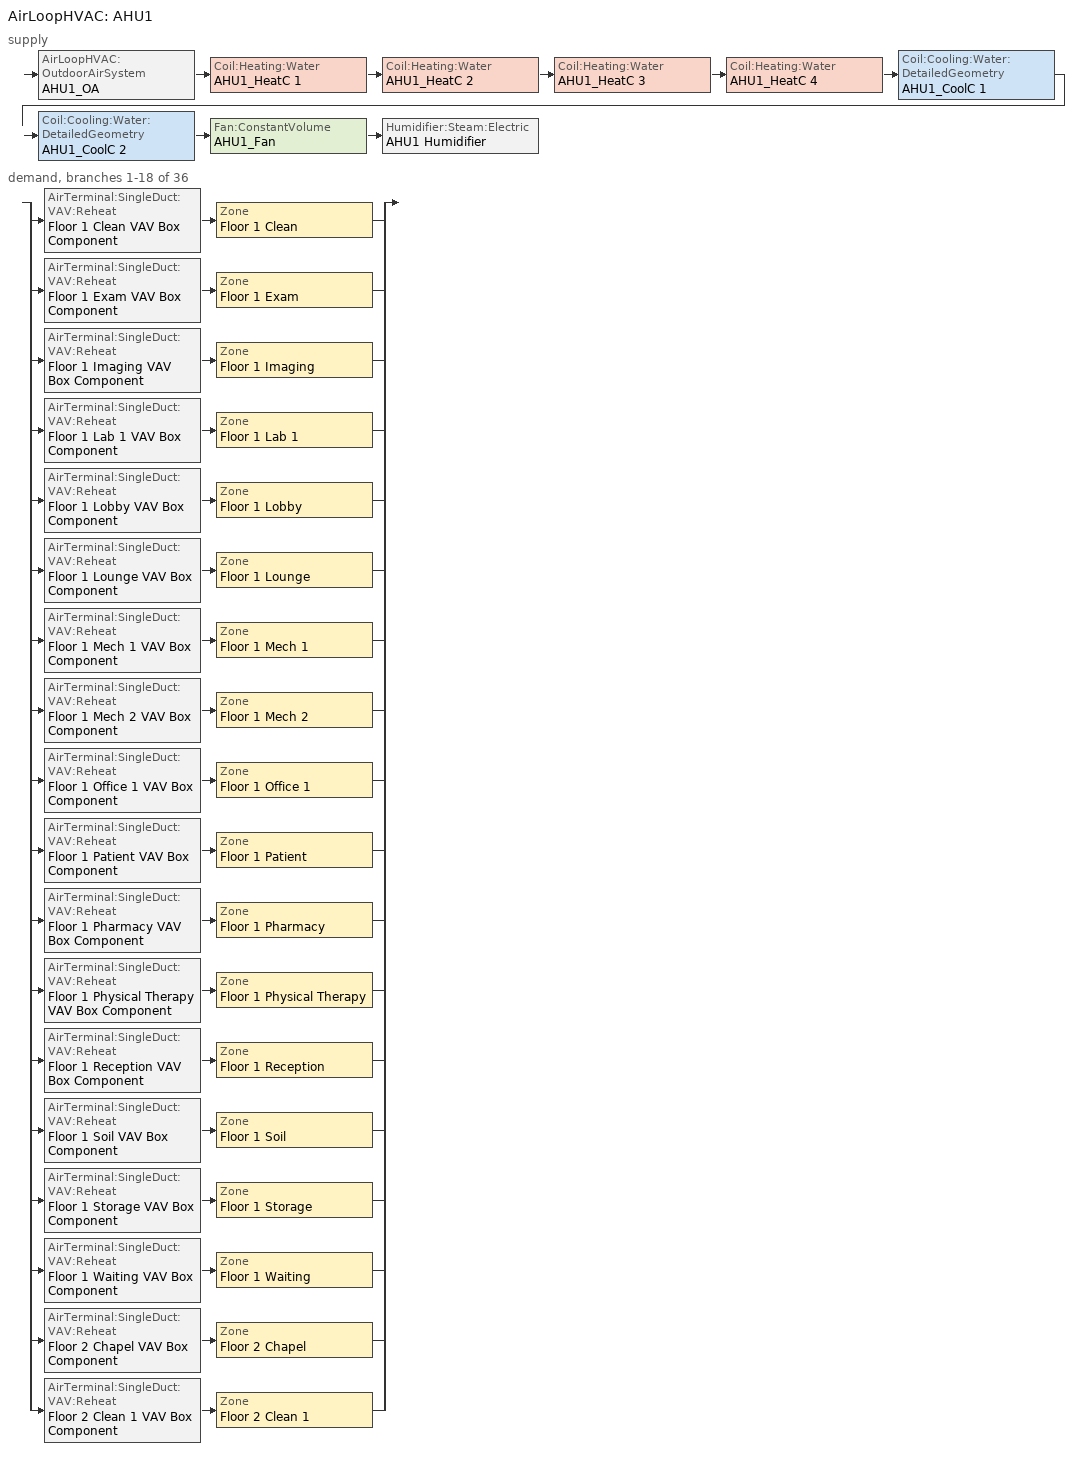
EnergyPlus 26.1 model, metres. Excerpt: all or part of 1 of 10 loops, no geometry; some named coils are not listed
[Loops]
AirLoopHVAC 'AHU1'
 supply: AirLoopHVAC:OutdoorAirSystem 'AHU1_OA' > Coil:Heating:Water 'AHU1_HeatC 1' > Coil:Heating:Water 'AHU1_HeatC 2' > Coil:Heating:Water 'AHU1_HeatC 3' > Coil:Heating:Water 'AHU1_HeatC 4' > Coil:Cooling:Water:DetailedGeometry 'AHU1_CoolC 1' > Coil:Cooling:Water:DetailedGeometry 'AHU1_CoolC 2' > Fan:ConstantVolume 'AHU1_Fan' > Humidifier:Steam:Electric 'AHU1 Humidifier'
 demand, branches 1-18 of 36: split
  | AirTerminal:SingleDuct:VAV:Reheat 'Floor 1 Clean VAV Box Component' > Zone 'Floor 1 Clean'
  | AirTerminal:SingleDuct:VAV:Reheat 'Floor 1 Exam VAV Box Component' > Zone 'Floor 1 Exam'
  | AirTerminal:SingleDuct:VAV:Reheat 'Floor 1 Imaging VAV Box Component' > Zone 'Floor 1 Imaging'
  | AirTerminal:SingleDuct:VAV:Reheat 'Floor 1 Lab 1 VAV Box Component' > Zone 'Floor 1 Lab 1'
  | AirTerminal:SingleDuct:VAV:Reheat 'Floor 1 Lobby VAV Box Component' > Zone 'Floor 1 Lobby'
  | AirTerminal:SingleDuct:VAV:Reheat 'Floor 1 Lounge VAV Box Component' > Zone 'Floor 1 Lounge'
  | AirTerminal:SingleDuct:VAV:Reheat 'Floor 1 Mech 1 VAV Box Component' > Zone 'Floor 1 Mech 1'
  | AirTerminal:SingleDuct:VAV:Reheat 'Floor 1 Mech 2 VAV Box Component' > Zone 'Floor 1 Mech 2'
  | AirTerminal:SingleDuct:VAV:Reheat 'Floor 1 Office 1 VAV Box Component' > Zone 'Floor 1 Office 1'
  | AirTerminal:SingleDuct:VAV:Reheat 'Floor 1 Patient VAV Box Component' > Zone 'Floor 1 Patient'
  | AirTerminal:SingleDuct:VAV:Reheat 'Floor 1 Pharmacy VAV Box Component' > Zone 'Floor 1 Pharmacy'
  | AirTerminal:SingleDuct:VAV:Reheat 'Floor 1 Physical Therapy VAV Box Component' > Zone 'Floor 1 Physical Therapy'
  | AirTerminal:SingleDuct:VAV:Reheat 'Floor 1 Reception VAV Box Component' > Zone 'Floor 1 Reception'
  | AirTerminal:SingleDuct:VAV:Reheat 'Floor 1 Soil VAV Box Component' > Zone 'Floor 1 Soil'
  | AirTerminal:SingleDuct:VAV:Reheat 'Floor 1 Storage VAV Box Component' > Zone 'Floor 1 Storage'
  | AirTerminal:SingleDuct:VAV:Reheat 'Floor 1 Waiting VAV Box Component' > Zone 'Floor 1 Waiting'
  | AirTerminal:SingleDuct:VAV:Reheat 'Floor 2 Chapel VAV Box Component' > Zone 'Floor 2 Chapel'
  | AirTerminal:SingleDuct:VAV:Reheat 'Floor 2 Clean 1 VAV Box Component' > Zone 'Floor 2 Clean 1'
[AirLoopHVAC]
AHU1: Design supply air flow rate=Autosize
[AirTerminal:SingleDuct:VAV:Reheat] Availability schedule=ALWAYS_ON; Constant minimum air flow fraction=1; Convergence tolerance=0.001; Damper heating action=ReverseWithLimits; Maximum air flow rate=Autosize; Maximum flow fraction during reheat=Autosize; Maximum flow per zone floor area during reheat=Autosize; Maximum hot water or steam flow rate=Autosize; Minimum hot water or steam flow rate=0; Zone minimum air flow input method=Constant
Name | Design specification outdoor air object | Reheat coil
Floor 1 Clean VAV Box Component | Floor 1 Clean VAV Box OA Design Spec | Floor 1 Clean VAV Box Reheat Coil
Floor 1 Exam VAV Box Component | Floor 1 Exam VAV Box OA Design Spec | Floor 1 Exam VAV Box Reheat Coil
Floor 1 Imaging VAV Box Component | Floor 1 Imaging VAV Box OA Design Spec | Floor 1 Imaging VAV Box Reheat Coil
Floor 1 Lab 1 VAV Box Component | Floor 1 Lab 1 VAV Box OA Design Spec | Floor 1 Lab 1 VAV Box Reheat Coil
Floor 1 Lobby VAV Box Component | Floor 1 Lobby VAV Box OA Design Spec | Floor 1 Lobby VAV Box Reheat Coil
Floor 1 Lounge VAV Box Component | Floor 1 Lounge VAV Box OA Design Spec | Floor 1 Lounge VAV Box Reheat Coil
Floor 1 Mech 1 VAV Box Component | Floor 1 Mech 1 VAV Box OA Design Spec | Floor 1 Mech 1 VAV Box Reheat Coil
Floor 1 Mech 2 VAV Box Component | Floor 1 Mech 2 VAV Box OA Design Spec | Floor 1 Mech 2 VAV Box Reheat Coil
Floor 1 Office 1 VAV Box Component | Floor 1 Office 1 VAV Box OA Design Spec | Floor 1 Office 1 VAV Box Reheat Coil
Floor 1 Patient VAV Box Component | Floor 1 Patient VAV Box OA Design Spec | Floor 1 Patient VAV Box Reheat Coil
Floor 1 Pharmacy VAV Box Component | Floor 1 Pharmacy VAV Box OA Design Spec | Floor 1 Pharmacy VAV Box Reheat Coil
Floor 1 Physical Therapy VAV Box Component | Floor 1 Physical Therapy VAV Box OA Design Spec | Floor 1 Physical Therapy VAV Box Reheat Coil
Floor 1 Reception VAV Box Component | Floor 1 Reception VAV Box OA Design Spec | Floor 1 Reception VAV Box Reheat Coil
Floor 1 Soil VAV Box Component | Floor 1 Soil VAV Box OA Design Spec | Floor 1 Soil VAV Box Reheat Coil
Floor 1 Storage VAV Box Component | Floor 1 Storage VAV Box OA Design Spec | Floor 1 Storage VAV Box Reheat Coil
Floor 1 Waiting VAV Box Component | Floor 1 Waiting VAV Box OA Design Spec | Floor 1 Waiting VAV Box Reheat Coil
Floor 2 Chapel VAV Box Component | Floor 2 Chapel VAV Box OA Design Spec | Floor 2 Chapel VAV Box Reheat Coil
Floor 2 Clean 1 VAV Box Component | Floor 2 Clean 1 VAV Box OA Design Spec | Floor 2 Clean 1 VAV Box Reheat Coil
[Coil:Cooling:Water:DetailedGeometry] Availability schedule=ALWAYS_ON; Coil depth=Autosize; Fin diameter=Autosize; Fin spacing=0.0018; Fin surface area=Autosize; Fin thermal conductivity=204; Fin thickness=0.0015; Maximum water flow rate=Autosize; Minimum airflow area=Autosize; Number of tube rows=6; Number of tubes per row=Autosize; Total tube inside area=Autosize; Tube depth spacing=0.026; Tube inside diameter=0.01445; Tube outside diameter=0.0159; Tube outside surface area=Autosize; Tube thermal conductivity=386
AHU1_CoolC 1; AHU1_CoolC 2
[Coil:Heating:Water] Availability schedule=ALWAYS_ON; Maximum water flow rate=Autosize; Performance input method=UFactorTimesAreaAndDesignWaterFlowRate; Rated capacity=Autosize; Rated inlet air temperature=16.6; Rated inlet water temperature=82.2; Rated outlet air temperature=32.2; Rated outlet water temperature=71.1; U factor times area value=Autosize
AHU1_HeatC 1; AHU1_HeatC 2; AHU1_HeatC 3; AHU1_HeatC 4
[ComponentCost:LineItem]
Name | Cost per each | Item | Line item type | Quantity | Cost per unit of output capacity
ElectricEquipment:Floor 1 Clean:ElecPlug | 1 | Floor 1 Clean | General | 0.9601
ElectricEquipment:Floor 1 Exam:ElecPlug | 1 | Floor 1 Exam | General | 2.639
ElectricEquipment:Floor 1 Imaging:ElecPlug | 1 | Floor 1 Imaging | General | 1.5194
ElectricEquipment:Floor 1 Imaging:ElecProcess | 1 | Floor 1 Imaging | General | 12.1598
ElectricEquipment:Floor 1 Lab 1:ElecPlug | 1 | Floor 1 Lab 1 | General | 1.9993
ElectricEquipment:Floor 1 Lab 1:ElecProcess | 1 | Floor 1 Lab 1 | General | 5.9997
ElectricEquipment:Floor 1 Lobby:ElecPlug | 1 | Floor 1 Lobby | General | 0.3763
ElectricEquipment:Floor 1 Lounge:ElecPlug | 1 | Floor 1 Lounge | General | 0.1284
ElectricEquipment:Floor 1 Mech 1:ElecPlug | 1 | Floor 1 Mech 1 | General | 0.8127
ElectricEquipment:Floor 1 Mech 2:ElecPlug | 1 | Floor 1 Mech 2 | General | 1.0836
ElectricEquipment:Floor 1 Office 1:ElecPlug | 1 | Floor 1 Office 1 | General | 3.6887
ElectricEquipment:Floor 1 Patient:ElecPlug | 1 | Floor 1 Patient | General | 1.7993
ElectricEquipment:Floor 1 Pharmacy:ElecPlug | 1 | Floor 1 Pharmacy | General | 5.9978
ElectricEquipment:Floor 1 Physical Therapy:ElecPlug | 1 | Floor 1 Physical Therapy | General | 4.9182
ElectricEquipment:Floor 1 Reception:ElecPlug | 1 | Floor 1 Reception | General | 0.0562
ElectricEquipment:Floor 1 Storage:ElecPlug | 1 | Floor 1 Storage | General | 5.398
ElectricEquipment:Floor 1 Waiting:ElecPlug | 1 | Floor 1 Waiting | General | 0.1525
ElectricEquipment:Floor 2 Chapel:ElecPlug | 1 | Floor 2 Chapel | General | 1.0196
ElectricEquipment:Floor 2 Clean 1:ElecPlug | 1 | Floor 2 Clean 1 | General | 0.9661
Infiltration:Floor 1 Exam | 1 | Floor 1 Exam | General | 0
Infiltration:Floor 1 Lobby | 1 | Floor 1 Lobby | General | 0
Infiltration:Floor 1 Mech 1 | 1 | Floor 1 Mech 1 | General | 0
Infiltration:Floor 1 Mech 2 | 1 | Floor 1 Mech 2 | General | 0
Infiltration:Floor 1 Office 1 | 1 | Floor 1 Office 1 | General | 0
Infiltration:Floor 1 Patient | 1 | Floor 1 Patient | General | 0
Infiltration:Floor 1 Reception | 1 | Floor 1 Reception | General | 0
Infiltration:Floor 2 Chapel | 1 | Floor 2 Chapel | General | 0
LIGHTING EQUIP:Floor 1 Clean |  | Floor 1 Clean | Lights |  | 1
LIGHTING EQUIP:Floor 1 Exam |  | Floor 1 Exam | Lights |  | 1
LIGHTING EQUIP:Floor 1 Imaging |  | Floor 1 Imaging | Lights |  | 1
LIGHTING EQUIP:Floor 1 Lab 1 |  | Floor 1 Lab 1 | Lights |  | 1
LIGHTING EQUIP:Floor 1 Lobby |  | Floor 1 Lobby | Lights |  | 1
LIGHTING EQUIP:Floor 1 Lounge |  | Floor 1 Lounge | Lights |  | 1
LIGHTING EQUIP:Floor 1 Mech 1 |  | Floor 1 Mech 1 | Lights |  | 1
LIGHTING EQUIP:Floor 1 Mech 2 |  | Floor 1 Mech 2 | Lights |  | 1
LIGHTING EQUIP:Floor 1 Office 1 |  | Floor 1 Office 1 | Lights |  | 1
LIGHTING EQUIP:Floor 1 Patient |  | Floor 1 Patient | Lights |  | 1
LIGHTING EQUIP:Floor 1 Pharmacy |  | Floor 1 Pharmacy | Lights |  | 1
LIGHTING EQUIP:Floor 1 Physical Therapy |  | Floor 1 Physical Therapy | Lights |  | 1
LIGHTING EQUIP:Floor 1 Reception |  | Floor 1 Reception | Lights |  | 1
LIGHTING EQUIP:Floor 1 Soil |  | Floor 1 Soil | Lights |  | 1
LIGHTING EQUIP:Floor 1 Storage |  | Floor 1 Storage | Lights |  | 1
LIGHTING EQUIP:Floor 1 Waiting |  | Floor 1 Waiting | Lights |  | 1
LIGHTING EQUIP:Floor 2 Chapel |  | Floor 2 Chapel | Lights |  | 1
LIGHTING EQUIP:Floor 2 Clean 1 |  | Floor 2 Clean 1 | Lights |  | 1
People:Floor 1 Clean | 1 | Floor 1 Clean | General | 2.3991
People:Floor 1 Exam | 1 | Floor 1 Exam | General | 13.1952
People:Floor 1 Imaging | 1 | Floor 1 Imaging | General | 7.5972
People:Floor 1 Lab 1 | 1 | Floor 1 Lab 1 | General | 9.9964
People:Floor 1 Lobby | 1 | Floor 1 Lobby | General | 112.494
People:Floor 1 Lounge | 1 | Floor 1 Lounge | General | 6.3977
People:Floor 1 Office 1 | 1 | Floor 1 Office 1 | General | 36.8866
People:Floor 1 Patient | 1 | Floor 1 Patient | General | 8.9967
People:Floor 1 Pharmacy | 1 | Floor 1 Pharmacy | General | 59.9782
People:Floor 1 Physical Therapy | 1 | Floor 1 Physical Therapy | General | 49.1821
People:Floor 1 Reception | 1 | Floor 1 Reception | General | 16.7991
People:Floor 1 Soil | 1 | Floor 1 Soil | General | 2.3991
People:Floor 1 Waiting | 1 | Floor 1 Waiting | General | 45.5976
People:Floor 2 Chapel | 1 | Floor 2 Chapel | General | 10.1963
People:Floor 2 Clean 1 | 1 | Floor 2 Clean 1 | General | 2.4141
[Controller:OutdoorAir]
AHU1_OA_Controller: Economizer control action type=ModulateFlow; Economizer control type=DifferentialEnthalpy; Economizer maximum limit dry bulb temperature=28; Economizer maximum limit enthalpy=64000; Economizer minimum limit dry bulb temperature=-100; Heat recovery bypass control type=BypassWhenOAFlowGreaterThanMinimum; High humidity control=No; Lockout type=NoLockout; Maximum outdoor air flow rate=Autosize; Minimum fraction of outdoor air schedule=AHU1_OAMinOAFracSchedule; Minimum limit type=FixedMinimum; Minimum outdoor air flow rate=Autosize; Minimum outdoor air schedule=MinOA_MotorizedDamper_Sched
[Controller:WaterCoil] Actuator variable=Flow; Maximum actuated flow=Autosize; Minimum actuated flow=0
Name | Action | Control variable | Controller convergence tolerance
AHU1_CoolC 1_Controller; AHU1_CoolC 2_Controller | Reverse | TemperatureAndHumidityRatio
AHU1_HeatC 1_Controller; AHU1_HeatC 2_Controller; AHU1_HeatC 3_Controller; AHU1_HeatC 4_Controller | Normal | Temperature | 0.0001
[DesignSpecification:OutdoorAir] Outdoor air flow per person=0; Outdoor air flow per zone floor area=0; Outdoor air method=Flow/Zone
Name | Outdoor air flow air changes per hour | Outdoor air flow per zone
Floor 1 Clean VAV Box OA Design Spec | 0 | 0.0193
Floor 1 Exam VAV Box OA Design Spec | 0 | 0.1059
Floor 1 Imaging VAV Box OA Design Spec | 0 | 0.061
Floor 1 Lab 1 VAV Box OA Design Spec | 0 | 0.0803
Floor 1 Lobby VAV Box OA Design Spec | 0 | 0.3717
Floor 1 Lounge VAV Box OA Design Spec | 0 | 0.0514
Floor 1 Mech 1 VAV Box OA Design Spec | 0 | 0.459
Floor 1 Mech 2 VAV Box OA Design Spec | 0 | 0.612
Floor 1 Office 1 VAV Box OA Design Spec | 0 | 0.2962
Floor 1 Patient VAV Box OA Design Spec | 0 | 0.2832
Floor 1 Pharmacy VAV Box OA Design Spec | 0 | 0.651
Floor 1 Physical Therapy VAV Box OA Design Spec | 0 | 0.6036
Floor 1 Reception VAV Box OA Design Spec | 0 | 0.0555
Floor 1 Soil VAV Box OA Design Spec | 0 | 0.3776
Floor 1 Storage VAV Box OA Design Spec | 0 | 0.306
Floor 1 Waiting VAV Box OA Design Spec | 0 | 0.1507
Floor 2 Chapel VAV Box OA Design Spec | 0 | 0.0819
Floor 2 Clean 1 VAV Box OA Design Spec | 0 | 0.0194
SZ DSOA Floor 1 Clean |  | 0.0192629
SZ DSOA Floor 1 Exam |  | 0.105946
SZ DSOA Floor 1 Imaging |  | 0.0609993
SZ DSOA Floor 1 Lab 1 |  | 0.0802623
SZ DSOA Floor 1 Lobby |  | 0.371744
SZ DSOA Floor 1 Lounge |  | 0.0513679
SZ DSOA Floor 1 Mech 1 |  | 0.459034
SZ DSOA Floor 1 Mech 2 |  | 0.612045
SZ DSOA Floor 1 Office 1 |  | 0.296168
SZ DSOA Floor 1 Patient |  | 0.283168
SZ DSOA Floor 1 Pharmacy |  | 0.651029
SZ DSOA Floor 1 Physical Therapy |  | 0.60364
SZ DSOA Floor 1 Reception |  | 0.0555137
SZ DSOA Floor 1 Soil |  | 0.377558
SZ DSOA Floor 1 Storage |  | 0.306023
SZ DSOA Floor 1 Waiting |  | 0.15068
SZ DSOA Floor 2 Chapel |  | 0.0818675
SZ DSOA Floor 2 Clean 1 |  | 0.0193833
[EnergyManagementSystem:Program]
AHU_Heat_Energy_Program: SET AHU_1_Heat = AHU_1_Heat + AHU_1_HCoil1_Energy + AHU_1_HCoil2_Energy; SET AHU_2_Heat = AHU_2_Heat + AHU_2_HCoil1_Energy + AHU_2_HCoil2_Energy; SET AHU_3_Heat = AHU_3_Heat + AHU_3_HCoil1_Energy + AHU_3_HCoil2_Energy; SET AHU_4_Heat = AHU_4_Heat + AHU_4_HCoil1_Energy + AHU_4_HCoil2_Energy; SET AHU_5_Heat = AHU_5_Heat + AHU_5_HCoil1_Energy + AHU_5_HCoil2_Energy; SET AHU_6_Heat = AHU_6_Heat + AHU_6_HCoil1_Energy + AHU_6_HCoil2_Energy
Flr46_Clean_Coil_Reheat_Energy_Program: IF (AHU_5_CCoil_Energy > 0 && AHU_5_HCoil1_Energy > 0); SET AHU_5_Problem = AHU_5_Problem + 1; ELSEIF (Flr46_Clean_Load <= 0); SET Flr46_Clean_RE = Flr46_Clean_RE + Flr46_Clean_Coil_Energy; ELSEIF (AHU_5_HCoil1_Energy > 0 && AHU_5_CCoil_Energy == 0); SET Flr46_Clean_Heat = Flr46_Clean_Heat + Flr46_Clean_Coil_Energy; ELSEIF (AHU_5_CCoil_Energy > 0 && AHU_5_HCoil1_Energy == 0); SET Flr46_Clean_DT1 = Flr46_Clean_Coil_Outlet_Air_Temp - Flr46_Clean_Coil_Inlet_Air_Temp; SET Flr46_Clean_DT2 = @Max (AHU_5_CoolC_Inlet_Node_Temp - AHU_5_Fan_Out) 0; IF Flr46_Clean_DT1 > 0.0; SET Flr46_Clean_Ratio = @Min (Flr46_Clean_DT2 / Flr46_Clean_DT1) 1; ELSE; SET Flr46_Clean_Ratio = 1.0; ENDIF; SET Flr46_Clean_RE = Flr46_Clean_RE + (Flr46_Clean_Ratio * Flr46_Clean_Coil_Energy); SET Flr46_Clean_Heat = Flr46_Clean_Heat + ((1-Flr46_Clean_Ratio) * Flr46_Clean_Coil_Energy); ELSEIF (AHU_5_CCoil_Energy == 0 && AHU_5_HCoil1_Energy == 0); SET AHU_5_Economize = AHU_5_Economize + 1; SET Flr46_Clean_Heat = Flr46_Clean_Heat + Flr46_Clean_Coil_Energy; ENDIF
Flr46_Elev_Coil_Reheat_Energy_Program: IF (AHU_4_CCoil_Energy > 0 && AHU_4_HCoil1_Energy > 0); SET AHU_4_Problem = AHU_4_Problem + 1; ELSEIF (Flr46_Elev_Load <= 0); SET Flr46_Elev_RE = Flr46_Elev_RE + Flr46_Elev_Coil_Energy; ELSEIF (AHU_4_HCoil1_Energy > 0 && AHU_4_CCoil_Energy == 0); SET Flr46_Elev_Heat = Flr46_Elev_Heat + Flr46_Elev_Coil_Energy; ELSEIF (AHU_4_CCoil_Energy > 0 && AHU_4_HCoil1_Energy == 0); SET Flr46_Elev_DT1 = Flr46_Elev_Coil_Outlet_Air_Temp - Flr46_Elev_Coil_Inlet_Air_Temp; SET Flr46_Elev_DT2 = @Max (AHU_4_CoolC_Inlet_Node_Temp - AHU_4_Fan_Out) 0; IF Flr46_Elev_DT1 > 0.0; SET Flr46_Elev_Ratio = @Min (Flr46_Elev_DT2 / Flr46_Elev_DT1) 1; ELSE; SET Flr46_Elev_Ratio = 1.0; ENDIF; SET Flr46_Elev_RE = Flr46_Elev_RE + (Flr46_Elev_Ratio * Flr46_Elev_Coil_Energy); SET Flr46_Elev_Heat = Flr46_Elev_Heat + ((1-Flr46_Elev_Ratio) * Flr46_Elev_Coil_Energy); ELSEIF (AHU_4_CCoil_Energy == 0 && AHU_4_HCoil1_Energy == 0); SET AHU_4_Economize = AHU_4_Economize + 1; SET Flr46_Elev_Heat = Flr46_Elev_Heat + Flr46_Elev_Coil_Energy; ENDIF
Flr46_NS_Coil_Reheat_Energy_Program: IF (AHU_4_CCoil_Energy > 0 && AHU_4_HCoil1_Energy > 0); SET AHU_4_Problem = AHU_4_Problem + 1; ELSEIF (Flr46_NS_Load <= 0); SET Flr46_NS_RE = Flr46_NS_RE + Flr46_NS_Coil_Energy; ELSEIF (AHU_4_HCoil1_Energy > 0 && AHU_4_CCoil_Energy == 0); SET Flr46_NS_Heat = Flr46_NS_Heat + Flr46_NS_Coil_Energy; ELSEIF (AHU_4_CCoil_Energy > 0 && AHU_4_HCoil1_Energy == 0); SET Flr46_NS_DT1 = Flr46_NS_Coil_Outlet_Air_Temp - Flr46_NS_Coil_Inlet_Air_Temp; SET Flr46_NS_DT2 = @Max (AHU_4_CoolC_Inlet_Node_Temp - AHU_4_Fan_Out) 0; IF Flr46_NS_DT1 > 0.0; SET Flr46_NS_Ratio = @Min (Flr46_NS_DT2 / Flr46_NS_DT1) 1; ELSE; SET Flr46_NS_Ratio = 1.0; ENDIF; SET Flr46_NS_RE = Flr46_NS_RE + (Flr46_NS_Ratio * Flr46_NS_Coil_Energy); SET Flr46_NS_Heat = Flr46_NS_Heat + ((1-Flr46_NS_Ratio) * Flr46_NS_Coil_Energy); ELSEIF (AHU_4_CCoil_Energy == 0 && AHU_4_HCoil1_Energy == 0); SET AHU_4_Economize = AHU_4_Economize + 1; SET Flr46_NS_Heat = Flr46_NS_Heat + Flr46_NS_Coil_Energy; ENDIF
Flr46_Off_Coil_Reheat_Energy_Program: IF (AHU_5_CCoil_Energy > 0 && AHU_5_HCoil1_Energy > 0); SET AHU_5_Problem = AHU_5_Problem + 1; ELSEIF (Flr46_Off_Load <= 0); SET Flr46_Off_RE = Flr46_Off_RE + Flr46_Off_Coil_Energy; ELSEIF (AHU_5_HCoil1_Energy > 0 && AHU_5_CCoil_Energy == 0); SET Flr46_Off_Heat = Flr46_Off_Heat + Flr46_Off_Coil_Energy; ELSEIF (AHU_5_CCoil_Energy > 0 && AHU_5_HCoil1_Energy == 0); SET Flr46_Off_DT1 = Flr46_Off_Coil_Outlet_Air_Temp - Flr46_Off_Coil_Inlet_Air_Temp; SET Flr46_Off_DT2 = @Max (AHU_5_CoolC_Inlet_Node_Temp - AHU_5_Fan_Out) 0; IF Flr46_Off_DT1 > 0.0; SET Flr46_Off_Ratio = @Min (Flr46_Off_DT2 / Flr46_Off_DT1) 1; ELSE; SET Flr46_Off_Ratio = 1.0; ENDIF; SET Flr46_Off_RE = Flr46_Off_RE + (Flr46_Off_Ratio * Flr46_Off_Coil_Energy); SET Flr46_Off_Heat = Flr46_Off_Heat + ((1-Flr46_Off_Ratio) * Flr46_Off_Coil_Energy); ELSEIF (AHU_5_CCoil_Energy == 0 && AHU_5_HCoil1_Energy == 0); SET AHU_5_Economize = AHU_5_Economize + 1; SET Flr46_Off_Heat = Flr46_Off_Heat + Flr46_Off_Coil_Energy; ENDIF
Flr46_PatCor1_Coil_Reheat_Energy_Program: IF (AHU_4_CCoil_Energy > 0 && AHU_4_HCoil1_Energy > 0); SET AHU_4_Problem = AHU_4_Problem + 1; ELSEIF (Flr46_PatCor1_Load <= 0); SET Flr46_PatCor1_RE = Flr46_PatCor1_RE + Flr46_PatCor1_Coil_Energy; ELSEIF (AHU_4_HCoil1_Energy > 0 && AHU_4_CCoil_Energy == 0); SET Flr46_PatCor1_Heat = Flr46_PatCor1_Heat + Flr46_PatCor1_Coil_Energy; ELSEIF (AHU_4_CCoil_Energy > 0 && AHU_4_HCoil1_Energy == 0); SET Flr46_PatCor1_DT1 = Flr46_PatCor1_Coil_Outlet_Air_Temp - Flr46_PatCor1_Coil_Inlet_Air_Temp; SET Flr46_PatCor1_DT2 = @Max (AHU_4_CoolC_Inlet_Node_Temp - AHU_4_Fan_Out) 0; IF Flr46_PatCor1_DT1 > 0.0; SET Flr46_PatCor1_Ratio = @Min (Flr46_PatCor1_DT2 / Flr46_PatCor1_DT1) 1; ELSE; SET Flr46_PatCor1_Ratio = 1.0; ENDIF; SET Flr46_PatCor1_RE = Flr46_PatCor1_RE + (Flr46_PatCor1_Ratio * Flr46_PatCor1_Coil_Energy); SET Flr46_PatCor1_Heat = Flr46_PatCor1_Heat + ((1-Flr46_PatCor1_Ratio) * Flr46_PatCor1_Coil_Energy); ELSEIF (AHU_4_CCoil_Energy == 0 && AHU_4_HCoil1_Energy == 0); SET AHU_4_Economize = AHU_4_Economize + 1; SET Flr46_PatCor1_Heat = Flr46_PatCor1_Heat + Flr46_PatCor1_Coil_Energy; ENDIF
Flr46_PatCor2_Coil_Reheat_Energy_Program: IF (AHU_5_CCoil_Energy > 0 && AHU_5_HCoil1_Energy > 0); SET AHU_5_Problem = AHU_5_Problem + 1; ELSEIF (Flr46_PatCor2_Load <= 0); SET Flr46_PatCor2_RE = Flr46_PatCor2_RE + Flr46_PatCor2_Coil_Energy; ELSEIF (AHU_5_HCoil1_Energy > 0 && AHU_5_CCoil_Energy == 0); SET Flr46_PatCor2_Heat = Flr46_PatCor2_Heat + Flr46_PatCor2_Coil_Energy; ELSEIF (AHU_5_CCoil_Energy > 0 && AHU_5_HCoil1_Energy == 0); SET Flr46_PatCor2_DT1 = Flr46_PatCor2_Coil_Outlet_Air_Temp - Flr46_PatCor2_Coil_Inlet_Air_Temp; SET Flr46_PatCor2_DT2 = @Max (AHU_5_CoolC_Inlet_Node_Temp - AHU_5_Fan_Out) 0; IF Flr46_PatCor2_DT1 > 0.0; SET Flr46_PatCor2_Ratio = @Min (Flr46_PatCor2_DT2 / Flr46_PatCor2_DT1) 1; ELSE; SET Flr46_PatCor2_Ratio = 1.0; ENDIF; SET Flr46_PatCor2_RE = Flr46_PatCor2_RE + (Flr46_PatCor2_Ratio * Flr46_PatCor2_Coil_Energy); SET Flr46_PatCor2_Heat = Flr46_PatCor2_Heat + ((1-Flr46_PatCor2_Ratio) * Flr46_PatCor2_Coil_Energy); ELSEIF (AHU_5_CCoil_Energy == 0 && AHU_5_HCoil1_Energy == 0); SET AHU_5_Economize = AHU_5_Economize + 1; SET Flr46_PatCor2_Heat = Flr46_PatCor2_Heat + Flr46_PatCor2_Coil_Energy; ENDIF
Flr46_Pat_1_Coil_Reheat_Energy_Program: IF (AHU_5_CCoil_Energy > 0 && AHU_5_HCoil1_Energy > 0); SET AHU_5_Problem = AHU_5_Problem + 1; ELSEIF (Flr46_Pat_1_Load <= 0); SET Flr46_Pat_1_RE = Flr46_Pat_1_RE + Flr46_Pat_1_Coil_Energy; ELSEIF (AHU_5_HCoil1_Energy > 0 && AHU_5_CCoil_Energy == 0); SET Flr46_Pat_1_Heat = Flr46_Pat_1_Heat + Flr46_Pat_1_Coil_Energy; ELSEIF (AHU_5_CCoil_Energy > 0 && AHU_5_HCoil1_Energy == 0); SET Flr46_Pat_1_DT1 = Flr46_Pat_1_Coil_Outlet_Air_Temp - Flr46_Pat_1_Coil_Inlet_Air_Temp; SET Flr46_Pat_1_DT2 = @Max (AHU_5_CoolC_Inlet_Node_Temp - AHU_5_Fan_Out) 0; IF Flr46_Pat_1_DT1 > 0.0; SET Flr46_Pat_1_Ratio = @Min (Flr46_Pat_1_DT2 / Flr46_Pat_1_DT1) 1; ELSE; SET Flr46_Pat_1_Ratio = 1.0; ENDIF; SET Flr46_Pat_1_RE = Flr46_Pat_1_RE + (Flr46_Pat_1_Ratio * Flr46_Pat_1_Coil_Energy); SET Flr46_Pat_1_Heat = Flr46_Pat_1_Heat + ((1-Flr46_Pat_1_Ratio) * Flr46_Pat_1_Coil_Energy); ELSEIF (AHU_5_CCoil_Energy == 0 && AHU_5_HCoil1_Energy == 0); SET AHU_5_Economize = AHU_5_Economize + 1; SET Flr46_Pat_1_Heat = Flr46_Pat_1_Heat + Flr46_Pat_1_Coil_Energy; ENDIF
Flr46_Pat_2_Coil_Reheat_Energy_Program: IF (AHU_5_CCoil_Energy > 0 && AHU_5_HCoil1_Energy > 0); SET AHU_5_Problem = AHU_5_Problem + 1; ELSEIF (Flr46_Pat_2_Load <= 0); SET Flr46_Pat_2_RE = Flr46_Pat_2_RE + Flr46_Pat_2_Coil_Energy; ELSEIF (AHU_5_HCoil1_Energy > 0 && AHU_5_CCoil_Energy == 0); SET Flr46_Pat_2_Heat = Flr46_Pat_2_Heat + Flr46_Pat_2_Coil_Energy; ELSEIF (AHU_5_CCoil_Energy > 0 && AHU_5_HCoil1_Energy == 0); SET Flr46_Pat_2_DT1 = Flr46_Pat_2_Coil_Outlet_Air_Temp - Flr46_Pat_2_Coil_Inlet_Air_Temp; SET Flr46_Pat_2_DT2 = @Max (AHU_5_CoolC_Inlet_Node_Temp - AHU_5_Fan_Out) 0; IF Flr46_Pat_2_DT1 > 0.0; SET Flr46_Pat_2_Ratio = @Min (Flr46_Pat_2_DT2 / Flr46_Pat_2_DT1) 1; ELSE; SET Flr46_Pat_2_Ratio = 1.0; ENDIF; SET Flr46_Pat_2_RE = Flr46_Pat_2_RE + (Flr46_Pat_2_Ratio * Flr46_Pat_2_Coil_Energy); SET Flr46_Pat_2_Heat = Flr46_Pat_2_Heat + ((1-Flr46_Pat_2_Ratio) * Flr46_Pat_2_Coil_Energy); ELSEIF (AHU_5_CCoil_Energy == 0 && AHU_5_HCoil1_Energy == 0); SET AHU_5_Economize = AHU_5_Economize + 1; SET Flr46_Pat_2_Heat = Flr46_Pat_2_Heat + Flr46_Pat_2_Coil_Energy; ENDIF
Flr46_Pat_3_Coil_Reheat_Energy_Program: IF (AHU_4_CCoil_Energy > 0 && AHU_4_HCoil1_Energy > 0); SET AHU_4_Problem = AHU_4_Problem + 1; ELSEIF (Flr46_Pat_3_Load <= 0); SET Flr46_Pat_3_RE = Flr46_Pat_3_RE + Flr46_Pat_3_Coil_Energy; ELSEIF (AHU_4_HCoil1_Energy > 0 && AHU_4_CCoil_Energy == 0); SET Flr46_Pat_3_Heat = Flr46_Pat_3_Heat + Flr46_Pat_3_Coil_Energy; ELSEIF (AHU_4_CCoil_Energy > 0 && AHU_4_HCoil1_Energy == 0); SET Flr46_Pat_3_DT1 = Flr46_Pat_3_Coil_Outlet_Air_Temp - Flr46_Pat_3_Coil_Inlet_Air_Temp; SET Flr46_Pat_3_DT2 = @Max (AHU_4_CoolC_Inlet_Node_Temp - AHU_4_Fan_Out) 0; IF Flr46_Pat_3_DT1 > 0.0; SET Flr46_Pat_3_Ratio = @Min (Flr46_Pat_3_DT2 / Flr46_Pat_3_DT1) 1; ELSE; SET Flr46_Pat_3_Ratio = 1.0; ENDIF; SET Flr46_Pat_3_RE = Flr46_Pat_3_RE + (Flr46_Pat_3_Ratio * Flr46_Pat_3_Coil_Energy); SET Flr46_Pat_3_Heat = Flr46_Pat_3_Heat + ((1-Flr46_Pat_3_Ratio) * Flr46_Pat_3_Coil_Energy); ELSEIF (AHU_4_CCoil_Energy == 0 && AHU_4_HCoil1_Energy == 0); SET AHU_4_Economize = AHU_4_Economize + 1; SET Flr46_Pat_3_Heat = Flr46_Pat_3_Heat + Flr46_Pat_3_Coil_Energy; ENDIF
Flr46_Pat_4_Coil_Reheat_Energy_Program: IF (AHU_4_CCoil_Energy > 0 && AHU_4_HCoil1_Energy > 0); SET AHU_4_Problem = AHU_4_Problem + 1; ELSEIF (Flr46_Pat_4_Load <= 0); SET Flr46_Pat_4_RE = Flr46_Pat_4_RE + Flr46_Pat_4_Coil_Energy; ELSEIF (AHU_4_HCoil1_Energy > 0 && AHU_4_CCoil_Energy == 0); SET Flr46_Pat_4_Heat = Flr46_Pat_4_Heat + Flr46_Pat_4_Coil_Energy; ELSEIF (AHU_4_CCoil_Energy > 0 && AHU_4_HCoil1_Energy == 0); SET Flr46_Pat_4_DT1 = Flr46_Pat_4_Coil_Outlet_Air_Temp - Flr46_Pat_4_Coil_Inlet_Air_Temp; SET Flr46_Pat_4_DT2 = @Max (AHU_4_CoolC_Inlet_Node_Temp - AHU_4_Fan_Out) 0; IF Flr46_Pat_4_DT1 > 0.0; SET Flr46_Pat_4_Ratio = @Min (Flr46_Pat_4_DT2 / Flr46_Pat_4_DT1) 1; ELSE; SET Flr46_Pat_4_Ratio = 1.0; ENDIF; SET Flr46_Pat_4_RE = Flr46_Pat_4_RE + (Flr46_Pat_4_Ratio * Flr46_Pat_4_Coil_Energy); SET Flr46_Pat_4_Heat = Flr46_Pat_4_Heat + ((1-Flr46_Pat_4_Ratio) * Flr46_Pat_4_Coil_Energy); ELSEIF (AHU_4_CCoil_Energy == 0 && AHU_4_HCoil1_Energy == 0); SET AHU_4_Economize = AHU_4_Economize + 1; SET Flr46_Pat_4_Heat = Flr46_Pat_4_Heat + Flr46_Pat_4_Coil_Energy; ENDIF
Flr46_Soil_Coil_Reheat_Energy_Program: IF (AHU_4_CCoil_Energy > 0 && AHU_4_HCoil1_Energy > 0); SET AHU_4_Problem = AHU_4_Problem + 1; ELSEIF (Flr46_Soil_Load <= 0); SET Flr46_Soil_RE = Flr46_Soil_RE + Flr46_Soil_Coil_Energy; ELSEIF (AHU_4_HCoil1_Energy > 0 && AHU_4_CCoil_Energy == 0); SET Flr46_Soil_Heat = Flr46_Soil_Heat + Flr46_Soil_Coil_Energy; ELSEIF (AHU_4_CCoil_Energy > 0 && AHU_4_HCoil1_Energy == 0); SET Flr46_Soil_DT1 = Flr46_Soil_Coil_Outlet_Air_Temp - Flr46_Soil_Coil_Inlet_Air_Temp; SET Flr46_Soil_DT2 = @Max (AHU_4_CoolC_Inlet_Node_Temp - AHU_4_Fan_Out) 0; IF Flr46_Soil_DT1 > 0.0; SET Flr46_Soil_Ratio = @Min (Flr46_Soil_DT2 / Flr46_Soil_DT1) 1; ELSE; SET Flr46_Soil_Ratio = 1.0; ENDIF; SET Flr46_Soil_RE = Flr46_Soil_RE + (Flr46_Soil_Ratio * Flr46_Soil_Coil_Energy); SET Flr46_Soil_Heat = Flr46_Soil_Heat + ((1-Flr46_Soil_Ratio) * Flr46_Soil_Coil_Energy); ELSEIF (AHU_4_CCoil_Energy == 0 && AHU_4_HCoil1_Energy == 0); SET AHU_4_Economize = AHU_4_Economize + 1; SET Flr46_Soil_Heat = Flr46_Soil_Heat + Flr46_Soil_Coil_Energy; ENDIF
Flr46_Supply_Coil_Reheat_Energy_Program: IF (AHU_5_CCoil_Energy > 0 && AHU_5_HCoil1_Energy > 0); SET AHU_5_Problem = AHU_5_Problem + 1; ELSEIF (Flr46_Supply_Load <= 0); SET Flr46_Supply_RE = Flr46_Supply_RE + Flr46_Supply_Coil_Energy; ELSEIF (AHU_5_HCoil1_Energy > 0 && AHU_5_CCoil_Energy == 0); SET Flr46_Supply_Heat = Flr46_Supply_Heat + Flr46_Supply_Coil_Energy; ELSEIF (AHU_5_CCoil_Energy > 0 && AHU_5_HCoil1_Energy == 0); SET Flr46_Supply_DT1 = Flr46_Supply_Coil_Outlet_Air_Temp - Flr46_Supply_Coil_Inlet_Air_Temp; SET Flr46_Supply_DT2 = @Max (AHU_5_CoolC_Inlet_Node_Temp - AHU_5_Fan_Out) 0; IF Flr46_Supply_DT1 > 0.0; SET Flr46_Supply_Ratio = @Min (Flr46_Supply_DT2 / Flr46_Supply_DT1) 1; ELSE; SET Flr46_Supply_Ratio = 1.0; ENDIF; SET Flr46_Supply_RE = Flr46_Supply_RE + (Flr46_Supply_Ratio * Flr46_Supply_Coil_Energy); SET Flr46_Supply_Heat = Flr46_Supply_Heat + ((1-Flr46_Supply_Ratio) * Flr46_Supply_Coil_Energy); ELSEIF (AHU_5_CCoil_Energy == 0 && AHU_5_HCoil1_Energy == 0); SET AHU_5_Economize = AHU_5_Economize + 1; SET Flr46_Supply_Heat = Flr46_Supply_Heat + Flr46_Supply_Coil_Energy; ENDIF
Flr_1_Cafe_Coil_Reheat_Energy_Program: IF (AHU_2_CCoil_Energy > 0 && AHU_2_HCoil1_Energy > 0); SET AHU_2_Problem = AHU_2_Problem + 1; ELSEIF (Flr_1_Cafe_Load <= 0); SET Flr_1_Cafe_RE = Flr_1_Cafe_RE + Flr_1_Cafe_Coil_Energy; ELSEIF (AHU_2_HCoil1_Energy > 0 && AHU_2_CCoil_Energy == 0); SET Flr_1_Cafe_Heat = Flr_1_Cafe_Heat + Flr_1_Cafe_Coil_Energy; ELSEIF (AHU_2_CCoil_Energy > 0 && AHU_2_HCoil1_Energy == 0); SET Flr_1_Cafe_DT1 = Flr_1_Cafe_Coil_Outlet_Air_Temp - Flr_1_Cafe_Coil_Inlet_Air_Temp; SET Flr_1_Cafe_DT2 = @Max (AHU_2_CoolC_Inlet_Node_Temp - AHU_2_Fan_Out) 0; SET Flr_1_Cafe_Ratio = @Min (Flr_1_Cafe_DT2 / Flr_1_Cafe_DT1) 1; SET Flr_1_Cafe_RE = Flr_1_Cafe_RE + (Flr_1_Cafe_Ratio * Flr_1_Cafe_Coil_Energy); SET Flr_1_Cafe_Heat = Flr_1_Cafe_Heat + ((1-Flr_1_Cafe_Ratio) * Flr_1_Cafe_Coil_Energy); ELSEIF (AHU_2_CCoil_Energy == 0 && AHU_2_HCoil1_Energy == 0); SET AHU_2_Economize = AHU_2_Economize + 1; SET Flr_1_Cafe_Heat = Flr_1_Cafe_Heat + Flr_1_Cafe_Coil_Energy; ENDIF
[EnergyManagementSystem:Sensor]
Name | Output variable or output meter index key | Output variable or output meter
AHU_1_CCoil_Energy | AHU1_CoolC 1 | Cooling Coil Total Cooling Energy
AHU_1_CoolC_Inlet_Node_Temp | AHU1_HeatC 4-AHU1_CoolC 1Node | System Node Temperature
AHU_1_HCoil1_Energy | AHU1_HeatC 1 | Heating Coil Heating Energy
AHU_1_HCoil2_Energy | AHU1_HeatC 2 | Heating Coil Heating Energy
Flr_1_Clean_Coil_Energy | Floor 1 Clean VAV Box Reheat Coil | Heating Coil Heating Energy
Flr_1_Clean_Coil_Inlet_Air_Temp | Floor 1 Clean VAV Box Inlet Node Name | System Node Temperature
Flr_1_Clean_Coil_Outlet_Air_Temp | Floor 1 Clean VAV Box Outlet Node Name | System Node Temperature
Flr_1_Clean_Load | Floor 1 Clean | Zone Predicted Sensible Load to Setpoint Heat Transfer Rate
Flr_1_Clean_Temp | Floor 1 Clean | Zone Thermostat Heating Setpoint Temperature
Flr_1_Exam_Coil_Energy | Floor 1 Exam VAV Box Reheat Coil | Heating Coil Heating Energy
Flr_1_Exam_Coil_Inlet_Air_Temp | Floor 1 Exam VAV Box Inlet Node Name | System Node Temperature
Flr_1_Exam_Coil_Outlet_Air_Temp | Floor 1 Exam VAV Box Outlet Node Name | System Node Temperature
Flr_1_Exam_Load | Floor 1 Exam | Zone Predicted Sensible Load to Setpoint Heat Transfer Rate
Flr_1_Exam_Temp | Floor 1 Exam | Zone Thermostat Heating Setpoint Temperature
Flr_1_Image_Coil_Energy | Floor 1 Imaging VAV Box Reheat Coil | Heating Coil Heating Energy
Flr_1_Image_Coil_Inlet_Air_Temp | Floor 1 Imaging VAV Box Inlet Node Name | System Node Temperature
Flr_1_Image_Coil_Outlet_Air_Temp | Floor 1 Imaging VAV Box Outlet Node Name | System Node Temperature
Flr_1_Image_Load | Floor 1 Imaging | Zone Predicted Sensible Load to Setpoint Heat Transfer Rate
Flr_1_Image_Temp | Floor 1 Imaging | Zone Thermostat Heating Setpoint Temperature
Flr_1_Lab_1_Coil_Energy | Floor 1 Lab 1 VAV Box Reheat Coil | Heating Coil Heating Energy
Flr_1_Lab_1_Coil_Inlet_Air_Temp | Floor 1 Lab 1 VAV Box Inlet Node Name | System Node Temperature
Flr_1_Lab_1_Coil_Outlet_Air_Temp | Floor 1 Lab 1 VAV Box Outlet Node Name | System Node Temperature
Flr_1_Lab_1_Load | Floor 1 Lab 1 | Zone Predicted Sensible Load to Setpoint Heat Transfer Rate
Flr_1_Lab_1_Temp | Floor 1 Lab 1 | Zone Thermostat Heating Setpoint Temperature
Flr_1_Lobby_Coil_Energy | Floor 1 Lobby VAV Box Reheat Coil | Heating Coil Heating Energy
Flr_1_Lobby_Coil_Inlet_Air_Temp | Floor 1 Lobby VAV Box Inlet Node Name | System Node Temperature
Flr_1_Lobby_Coil_Outlet_Air_Temp | Floor 1 Lobby VAV Box Outlet Node Name | System Node Temperature
Flr_1_Lobby_Load | Floor 1 Lobby | Zone Predicted Sensible Load to Setpoint Heat Transfer Rate
Flr_1_Lobby_Temp | Floor 1 Lobby | Zone Thermostat Heating Setpoint Temperature
Flr_1_Lounge_Coil_Energy | Floor 1 Lounge VAV Box Reheat Coil | Heating Coil Heating Energy
Flr_1_Lounge_Coil_Inlet_Air_Temp | Floor 1 Lounge VAV Box Inlet Node Name | System Node Temperature
Flr_1_Lounge_Coil_Outlet_Air_Temp | Floor 1 Lounge VAV Box Outlet Node Name | System Node Temperature
Flr_1_Lounge_Load | Floor 1 Lounge | Zone Predicted Sensible Load to Setpoint Heat Transfer Rate
Flr_1_Lounge_Temp | Floor 1 Lounge | Zone Thermostat Heating Setpoint Temperature
Flr_1_Mech_1_Coil_Energy | Floor 1 Mech 1 VAV Box Reheat Coil | Heating Coil Heating Energy
Flr_1_Mech_1_Coil_Inlet_Air_Temp | Floor 1 Mech 1 VAV Box Inlet Node Name | System Node Temperature
Flr_1_Mech_1_Coil_Outlet_Air_Temp | Floor 1 Mech 1 VAV Box Outlet Node Name | System Node Temperature
Flr_1_Mech_1_Load | Floor 1 Mech 1 | Zone Predicted Sensible Load to Setpoint Heat Transfer Rate
Flr_1_Mech_1_Temp | Floor 1 Mech 1 | Zone Thermostat Heating Setpoint Temperature
Flr_1_Mech_2_Coil_Energy | Floor 1 Mech 2 VAV Box Reheat Coil | Heating Coil Heating Energy
Flr_1_Mech_2_Coil_Inlet_Air_Temp | Floor 1 Mech 2 VAV Box Inlet Node Name | System Node Temperature
Flr_1_Mech_2_Coil_Outlet_Air_Temp | Floor 1 Mech 2 VAV Box Outlet Node Name | System Node Temperature
Flr_1_Mech_2_Load | Floor 1 Mech 2 | Zone Predicted Sensible Load to Setpoint Heat Transfer Rate
Flr_1_Mech_2_Temp | Floor 1 Mech 2 | Zone Thermostat Heating Setpoint Temperature
Flr_1_Off_1_Coil_Energy | Floor 1 Office 1 VAV Box Reheat Coil | Heating Coil Heating Energy
Flr_1_Off_1_Coil_Inlet_Air_Temp | Floor 1 Office 1 VAV Box Inlet Node Name | System Node Temperature
Flr_1_Off_1_Coil_Outlet_Air_Temp | Floor 1 Office 1 VAV Box Outlet Node Name | System Node Temperature
Flr_1_Off_1_Load | Floor 1 Office 1 | Zone Predicted Sensible Load to Setpoint Heat Transfer Rate
Flr_1_Off_1_Temp | Floor 1 Office 1 | Zone Thermostat Heating Setpoint Temperature
Flr_1_PT_Coil_Energy | Floor 1 Physical Therapy VAV Box Reheat Coil | Heating Coil Heating Energy
Flr_1_PT_Coil_Inlet_Air_Temp | Floor 1 Physical Therapy VAV Box Inlet Node Name | System Node Temperature
Flr_1_PT_Coil_Outlet_Air_Temp | Floor 1 Physical Therapy VAV Box Outlet Node Name | System Node Temperature
Flr_1_PT_Load | Floor 1 Physical Therapy | Zone Predicted Sensible Load to Setpoint Heat Transfer Rate
Flr_1_PT_Temp | Floor 1 Physical Therapy | Zone Thermostat Heating Setpoint Temperature
Flr_1_Pat_Coil_Energy | Floor 1 Patient VAV Box Reheat Coil | Heating Coil Heating Energy
Flr_1_Pat_Coil_Inlet_Air_Temp | Floor 1 Patient VAV Box Inlet Node Name | System Node Temperature
Flr_1_Pat_Coil_Outlet_Air_Temp | Floor 1 Patient VAV Box Outlet Node Name | System Node Temperature
Flr_1_Pat_Load | Floor 1 Patient | Zone Predicted Sensible Load to Setpoint Heat Transfer Rate
Flr_1_Pat_Temp | Floor 1 Patient | Zone Thermostat Heating Setpoint Temperature
Flr_1_Pharm_Coil_Energy | Floor 1 Pharmacy VAV Box Reheat Coil | Heating Coil Heating Energy
Flr_1_Pharm_Coil_Inlet_Air_Temp | Floor 1 Pharmacy VAV Box Inlet Node Name | System Node Temperature
Flr_1_Pharm_Coil_Outlet_Air_Temp | Floor 1 Pharmacy VAV Box Outlet Node Name | System Node Temperature
Flr_1_Pharm_Load | Floor 1 Pharmacy | Zone Predicted Sensible Load to Setpoint Heat Transfer Rate
Flr_1_Pharm_Temp | Floor 1 Pharmacy | Zone Thermostat Heating Setpoint Temperature
Flr_1_Recep_Coil_Energy | Floor 1 Reception VAV Box Reheat Coil | Heating Coil Heating Energy
Flr_1_Recep_Coil_Inlet_Air_Temp | Floor 1 Reception VAV Box Inlet Node Name | System Node Temperature
Flr_1_Recep_Coil_Outlet_Air_Temp | Floor 1 Reception VAV Box Outlet Node Name | System Node Temperature
Flr_1_Recep_Load | Floor 1 Reception | Zone Predicted Sensible Load to Setpoint Heat Transfer Rate
Flr_1_Recep_Temp | Floor 1 Reception | Zone Thermostat Heating Setpoint Temperature
Flr_1_Soil_Coil_Energy | Floor 1 Soil VAV Box Reheat Coil | Heating Coil Heating Energy
Flr_1_Soil_Coil_Inlet_Air_Temp | Floor 1 Soil VAV Box Inlet Node Name | System Node Temperature
Flr_1_Soil_Coil_Outlet_Air_Temp | Floor 1 Soil VAV Box Outlet Node Name | System Node Temperature
Flr_1_Soil_Load | Floor 1 Soil | Zone Predicted Sensible Load to Setpoint Heat Transfer Rate
Flr_1_Soil_Temp | Floor 1 Soil | Zone Thermostat Heating Setpoint Temperature
Flr_1_Stor_Coil_Energy | Floor 1 Storage VAV Box Reheat Coil | Heating Coil Heating Energy
Flr_1_Stor_Coil_Inlet_Air_Temp | Floor 1 Storage VAV Box Inlet Node Name | System Node Temperature
Flr_1_Stor_Coil_Outlet_Air_Temp | Floor 1 Storage VAV Box Outlet Node Name | System Node Temperature
Flr_1_Stor_Load | Floor 1 Storage | Zone Predicted Sensible Load to Setpoint Heat Transfer Rate
Flr_1_Stor_Temp | Floor 1 Storage | Zone Thermostat Heating Setpoint Temperature
Flr_1_Waiting_Coil_Energy | Floor 1 Waiting VAV Box Reheat Coil | Heating Coil Heating Energy
Flr_1_Waiting_Coil_Inlet_Air_Temp | Floor 1 Waiting VAV Box Inlet Node Name | System Node Temperature
Flr_1_Waiting_Coil_Outlet_Air_Temp | Floor 1 Waiting VAV Box Outlet Node Name | System Node Temperature
Flr_1_Waiting_Load | Floor 1 Waiting | Zone Predicted Sensible Load to Setpoint Heat Transfer Rate
Flr_1_Waiting_Temp | Floor 1 Waiting | Zone Thermostat Heating Setpoint Temperature
Flr_2_Chapel_Coil_Energy | Floor 2 Chapel VAV Box Reheat Coil | Heating Coil Heating Energy
Flr_2_Chapel_Coil_Inlet_Air_Temp | Floor 2 Chapel VAV Box Inlet Node Name | System Node Temperature
Flr_2_Chapel_Coil_Outlet_Air_Temp | Floor 2 Chapel VAV Box Outlet Node Name | System Node Temperature
Flr_2_Chapel_Load | Floor 2 Chapel | Zone Predicted Sensible Load to Setpoint Heat Transfer Rate
Flr_2_Chapel_Temp | Floor 2 Chapel | Zone Thermostat Heating Setpoint Temperature
Flr_2_Clean_1_Coil_Energy | Floor 2 Clean 1 VAV Box Reheat Coil | Heating Coil Heating Energy
Flr_2_Clean_1_Coil_Inlet_Air_Temp | Floor 2 Clean 1 VAV Box Inlet Node Name | System Node Temperature
Flr_2_Clean_1_Coil_Outlet_Air_Temp | Floor 2 Clean 1 VAV Box Outlet Node Name | System Node Temperature
Flr_2_Clean_1_Load | Floor 2 Clean 1 | Zone Predicted Sensible Load to Setpoint Heat Transfer Rate
Flr_2_Clean_1_Temp | Floor 2 Clean 1 | Zone Thermostat Heating Setpoint Temperature
[Fan:ConstantVolume]
AHU1_Fan: Availability schedule=HVACOperationSchd; End use subcategory=Fan Energy; Fan total efficiency=0.748; Maximum flow rate=Autosize; Motor efficiency=0.954; Motor in airstream fraction=1; Pressure rise=2421
[Fan:ZoneExhaust]
Floor 1 Soil Exhaust Fan 1: Availability schedule=Hours_of_operation; End use subcategory=Zone Exhaust Fans; Fan total efficiency=0.5; Maximum flow rate=0.3776; Pressure rise=187
[Humidifier:Steam:Electric]
AHU1 Humidifier: Availability schedule=ALWAYS_ON; Rated capacity=0.0001813; Rated fan power=0; Rated power=536374; Standby power=0
[SetpointManager:MixedAir] Control variable=Temperature
Name | Setpoint node or nodelist
AHU1_CoolC 1 SAT Manager | AHU1_CoolC 1-AHU1_CoolC 2Node
AHU1_HeatC 1 SAT Manager | AHU1_HeatC 1-AHU1_HeatC 2Node
AHU1_HeatC 2 SAT Manager | AHU1_HeatC 2-AHU1_HeatC 3Node
AHU1_HeatC 3 SAT Manager | AHU1_HeatC 3-AHU1_HeatC 4Node
AHU1_HeatC 4 SAT Manager | AHU1_HeatC 4-AHU1_CoolC 1Node
AHU1_OAMixed Air Temp Manager | AHU1_OA-AHU1_HeatC 1Node
[SetpointManager:SingleZone:Humidity:Maximum]
Name | Setpoint node or nodelist
AHU1_CoolC 1 HUMRAT setpoint | AHU1_CoolC 1-AHU1_CoolC 2Node
AHU1_CoolC 2 HUMRAT setpoint | AHU1_CoolC 2-AHU1_FanNode
[SetpointManager:SingleZone:Humidity:Minimum]
AHU1 Humidifier HUMRAT setpoint: Setpoint node or nodelist=AHU1 Supply Equipment Outlet Node
[Sizing:System]
AHU1: 100 outdoor air in cooling=No; 100 outdoor air in heating=No; Central cooling capacity control method=VAV; Central cooling design supply air humidity ratio=0.0085; Central cooling design supply air temperature=11.1; Central heating design supply air humidity ratio=0.008; Central heating design supply air temperature=11.1; Central heating maximum system air flow ratio=1; Cooling design capacity=Autosize; Cooling design capacity method=CoolingDesignCapacity; Cooling supply air flow rate=0; Cooling supply air flow rate method=DesignDay; Design outdoor air flow rate=Autosize; Heating design capacity=Autosize; Heating design capacity method=HeatingDesignCapacity; Heating supply air flow rate=0; Heating supply air flow rate method=DesignDay; Precool design humidity ratio=0.008; Precool design temperature=11.1; Preheat design humidity ratio=0.008; Preheat design temperature=7; Type of load to size on=Sensible; Type of zone sum to use=NonCoincident; Zone maximum outdoor air fraction=1
[Sizing:Zone] Account for dedicated outdoor air system=No; Cooling design air flow method=DesignDayWithLimit; Cooling minimum air flow fraction=0; Dedicated outdoor air high setpoint temperature for design=Autosize; Dedicated outdoor air low setpoint temperature for design=Autosize; Dedicated outdoor air system control strategy=NeutralSupplyAir; Heating design air flow method=DesignDay; Heating design air flow rate=0; Zone cooling design supply air humidity ratio=0.0085; Zone cooling design supply air temperature=13; Zone cooling design supply air temperature input method=SupplyAirTemperature; Zone heating design supply air humidity ratio=0.008; Zone heating design supply air temperature=40; Zone heating design supply air temperature input method=SupplyAirTemperature
Name | Cooling minimum air flow | Design specification outdoor air object
Floor 1 Clean | 0.151023 | SZ DSOA Floor 1 Clean
Floor 1 Exam | 1.24594 | SZ DSOA Floor 1 Exam
Floor 1 Imaging | 0.71736 | SZ DSOA Floor 1 Imaging
Floor 1 Lab 1 | 0.943895 | SZ DSOA Floor 1 Lab 1
Floor 1 Lobby | 1.12624 | SZ DSOA Floor 1 Lobby
Floor 1 Lounge | 0.1556 | SZ DSOA Floor 1 Lounge
Floor 1 Mech 1 | 1.3901 | SZ DSOA Floor 1 Mech 1
Floor 1 Mech 2 | 1.85347 | SZ DSOA Floor 1 Mech 2
Floor 1 Office 1 | 0.897129 | SZ DSOA Floor 1 Office 1
Floor 1 Patient | 0.858086 | SZ DSOA Floor 1 Patient
Floor 1 Pharmacy | 1.9736 | SZ DSOA Floor 1 Pharmacy
Floor 1 Physical Therapy | 2.32198 | SZ DSOA Floor 1 Physical Therapy
Floor 1 Reception | 0.168185 | SZ DSOA Floor 1 Reception
Floor 1 Soil | 0.377558 | SZ DSOA Floor 1 Soil
Floor 1 Storage | 0.926733 | SZ DSOA Floor 1 Storage
Floor 1 Waiting | 0.456502 | SZ DSOA Floor 1 Waiting
Floor 2 Chapel | 0.247987 | SZ DSOA Floor 2 Chapel
Floor 2 Clean 1 | 0.151967 | SZ DSOA Floor 2 Clean 1
[ThermostatSetpoint:DualSetpoint]
Name | Cooling setpoint temperature schedule | Heating setpoint temperature schedule
Floor 1 Clean DualSPSched; Floor 1 Imaging DualSPSched; Floor 1 Lab 1 DualSPSched; Floor 1 Lobby DualSPSched; Floor 1 Lounge DualSPSched; Floor 1 Patient DualSPSched; Floor 1 Pharmacy DualSPSched; Floor 1 Reception DualSPSched; Floor 1 Soil DualSPSched; Floor 1 Waiting DualSPSched; Floor 2 Clean 1 DualSPSched | COOLING_TSTAT_24_7 | HEATING_TSTAT_24_7
Floor 1 Exam DualSPSched; Floor 1 Mech 1 DualSPSched; Floor 1 Mech 2 DualSPSched; Floor 1 Office 1 DualSPSched; Floor 1 Physical Therapy DualSPSched; Floor 1 Storage DualSPSched; Floor 2 Chapel DualSPSched | COOLING_TSTAT_OFFICE | HEATING_TSTAT_OFFICE
[ZoneControl:Thermostat] Control type schedule=Dual Zone Control Type Sched
Name | Zone or zonelist | Control 1
Floor 1 Clean Thermostat | Floor 1 Clean | Floor 1 Clean DualSPSched
Floor 1 Exam Thermostat | Floor 1 Exam | Floor 1 Exam DualSPSched
Floor 1 Imaging Thermostat | Floor 1 Imaging | Floor 1 Imaging DualSPSched
Floor 1 Lab 1 Thermostat | Floor 1 Lab 1 | Floor 1 Lab 1 DualSPSched
Floor 1 Lobby Thermostat | Floor 1 Lobby | Floor 1 Lobby DualSPSched
Floor 1 Lounge Thermostat | Floor 1 Lounge | Floor 1 Lounge DualSPSched
Floor 1 Mech 1 Thermostat | Floor 1 Mech 1 | Floor 1 Mech 1 DualSPSched
Floor 1 Mech 2 Thermostat | Floor 1 Mech 2 | Floor 1 Mech 2 DualSPSched
Floor 1 Office 1 Thermostat | Floor 1 Office 1 | Floor 1 Office 1 DualSPSched
Floor 1 Patient Thermostat | Floor 1 Patient | Floor 1 Patient DualSPSched
Floor 1 Pharmacy Thermostat | Floor 1 Pharmacy | Floor 1 Pharmacy DualSPSched
Floor 1 Physical Therapy Thermostat | Floor 1 Physical Therapy | Floor 1 Physical Therapy DualSPSched
Floor 1 Reception Thermostat | Floor 1 Reception | Floor 1 Reception DualSPSched
Floor 1 Soil Thermostat | Floor 1 Soil | Floor 1 Soil DualSPSched
Floor 1 Storage Thermostat | Floor 1 Storage | Floor 1 Storage DualSPSched
Floor 1 Waiting Thermostat | Floor 1 Waiting | Floor 1 Waiting DualSPSched
Floor 2 Chapel Thermostat | Floor 2 Chapel | Floor 2 Chapel DualSPSched
Floor 2 Clean 1 Thermostat | Floor 2 Clean 1 | Floor 2 Clean 1 DualSPSched
[Zone equipment]
Floor 1 Clean: Floor 1 Clean VAV Box Component
Floor 1 Exam: Floor 1 Exam VAV Box Component
Floor 1 Imaging: Floor 1 Imaging VAV Box Component
Floor 1 Lab 1: Floor 1 Lab 1 VAV Box Component
Floor 1 Lobby: Floor 1 Lobby VAV Box Component
Floor 1 Lounge: Floor 1 Lounge VAV Box Component
Floor 1 Mech 1: Floor 1 Mech 1 VAV Box Component
Floor 1 Mech 2: Floor 1 Mech 2 VAV Box Component
Floor 1 Office 1: Floor 1 Office 1 VAV Box Component
Floor 1 Patient: Floor 1 Patient VAV Box Component
Floor 1 Pharmacy: Floor 1 Pharmacy VAV Box Component
Floor 1 Physical Therapy: Floor 1 Physical Therapy VAV Box Component
Floor 1 Reception: Floor 1 Reception VAV Box Component
Floor 1 Soil: Floor 1 Soil VAV Box Component, Floor 1 Soil Exhaust Fan 1
Floor 1 Storage: Floor 1 Storage VAV Box Component
Floor 1 Waiting: Floor 1 Waiting VAV Box Component
Floor 2 Chapel: Floor 2 Chapel VAV Box Component
Floor 2 Clean 1: Floor 2 Clean 1 VAV Box Component
[Schedule:Compact]
AHU1_OAMinOAFracSchedule: Through: 12/31, For: AllDays, Until: 24:00, 0.33
ALWAYS_ON; HVACOperationSchd; Hours_of_Operation; MinOA_MotorizedDamper_Sched: Through: 12/31, For: AllDays, Until: 24:00, 1
COOLING_TSTAT_24_7: Through: 12/31, For: AllDays, Until: 24:00, 22.2
COOLING_TSTAT_OFFICE: Through: 12/31, For: Saturday, Until: 06:00, 25, Until: 17:00, 22.2, Until: 24:00, 25, For: Sunday, Until: 24:00, 25, For: AllOtherDays, Until: 05:00, 25, Until: 20:00, 22.2, Until: 24:00, 25
Dual Zone Control Type Sched: Through: 12/31, For: AllDays, Until: 24:00, 4
HEATING_TSTAT_24_7: Through: 12/31, For: AllDays, Until: 24:00, 21.1
HEATING_TSTAT_OFFICE: Through: 12/31, For: Saturday, Until: 06:00, 18.3, Until: 17:00, 21.1, Until: 24:00, 18.3, For: Sunday, Until: 24:00, 18.3, For: AllOtherDays, Until: 05:00, 18.3, Until: 20:00, 21.1, Until: 24:00, 18.3
